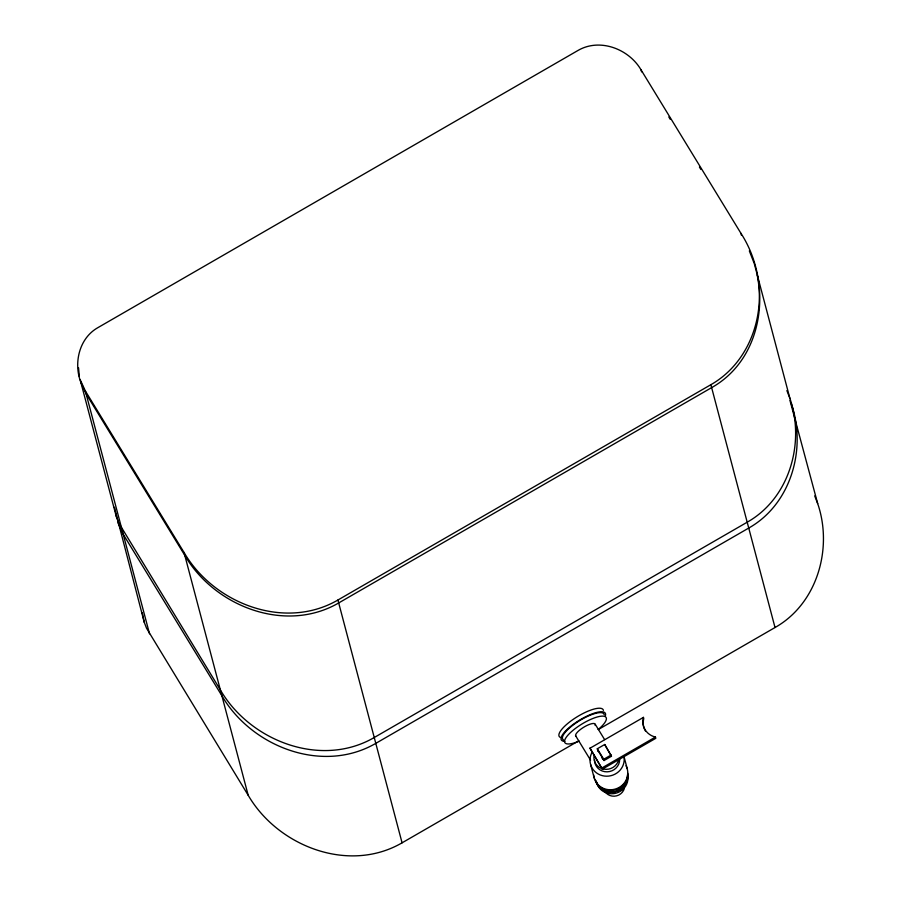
<?xml version="1.0" encoding="UTF-8"?>
<svg xmlns="http://www.w3.org/2000/svg" width="901" height="901" viewBox="0 0 901 901"><rect width="100%" height="100%" fill="white"/><g stroke="black" fill="none" stroke-linecap="round" stroke-linejoin="round"><path stroke-width="1.35" d="M78.545 367.788L79.322 376.37M80.088 379.501L85.358 390.978L184.029 552.437C213.717 603.557 284.648 630.97 337.92 600.021L710.866 384.704C748.427 363.43 765.749 316.634 757.212 275.222M598.298 729.54L775.018 627.524C817.365 603.647 833.031 548.236 817.68 503.569L789.918 400.269M114.404 507.252L144.25 622.309L146.525 628.188L248.18 795.245C277.868 846.366 348.8 873.79 402.071 842.829L578.791 740.802M589.997 748.224L643.427 717.376A16.939 16.15 -14.8 0 0 655.455 737.052L655.782 738.302L602.352 769.15L589.997 748.224L602.352 769.15M597.971 751.265L597.307 748.765L604.717 744.496L611.464 756.254L604.064 760.523L597.645 750.015M604.064 760.523L603.726 759.273L611.137 755.004M602.014 767.9L655.455 737.052M80.865 382.418L86.136 393.906L184.806 555.365C214.483 606.486 285.414 633.899 338.697 602.949L711.632 387.633C765.208 357.551 772.653 281.979 740.949 233.336L641.073 69.906C628.921 48.969 599.875 37.752 578.059 50.422L97.961 327.604C79.13 338.168 73.42 363.069 80.865 382.418L116.42 516.994L118.707 522.873L220.362 689.929C250.039 741.05 320.97 768.474 374.242 737.514L747.188 522.208C789.535 498.332 805.201 442.92 789.862 398.253L754.306 263.678L749.339 250.917M668.824 116.972L670.276 119.36M699.435 167.068L700.899 169.456M595.324 724.415L604.605 739.586M611.464 756.254L604.717 744.496M597.307 748.765L603.726 759.273M601.541 757.099L602.96 759.43M575.581 735.689L590.572 760.207M786.877 390.595L789.862 398.253M814.707 495.91L817.68 503.569M117.963 522.839L123.234 534.327L221.905 695.786C251.593 746.906 322.524 774.319 375.796 743.359L748.742 528.054C791.078 504.188 806.755 448.766 791.405 404.099M740.949 233.336L741.467 235.285M641.073 69.906L641.591 71.855M710.866 384.704L775.018 627.524M643.427 717.376L643.764 718.626A16.939 16.15 -14.8 0 0 645.431 730.97M623.988 756.513L627.22 768.733M590.594 764.42L594.187 777.991M337.92 600.021L402.071 842.829M184.029 552.437L248.18 795.245M85.358 390.978L149.51 633.786M144.25 622.309L142.234 612.567M116.116 514.336L116.42 516.78M560.118 737.3A25.724 7.445 -31.4 0 1 576.651 717.095A25.724 7.445 -31.4 0 1 603.411 710.348M564.882 741.388A25.724 7.445 -31.4 0 1 578.791 720.597A25.724 7.445 -31.4 0 1 605.213 716.272M563.553 739.935A24.147 6.983 -31.4 0 1 579.073 720.958A24.147 6.983 -31.4 0 1 604.188 714.628M578.881 741.275A24.147 6.983 -31.4 0 1 567.258 735.959A24.147 6.983 -31.4 0 1 599.131 716.52A24.147 6.983 -31.4 0 1 598.32 729.427M576.111 736.376A11.42 3.3 -31.4 0 1 584.726 726.645A11.42 3.3 -31.4 0 1 595.178 725.485M626.026 765.749A17.153 16.353 -14.8 0 1 615.135 789.107A17.153 16.353 -14.8 0 1 593.635 774.826M623.886 756.187A17.153 16.353 -14.8 0 1 604.346 776.043A17.153 16.353 -14.8 0 1 592.295 751.93M624.359 788.386A10.733 10.226 -14.8 0 1 604.774 791.315M619.674 759.498A12.591 12.017 -14.8 0 1 607.116 771.83A12.591 12.017 -14.8 0 1 594.547 760.072M618.582 760.129A12.591 12.017 -14.8 0 1 603.738 769.116A12.591 12.017 -14.8 0 1 594.086 755.488M627.58 774.443A16.533 15.768 -14.8 0 1 613.254 790.459A16.533 15.768 -14.8 0 1 595.167 779.297M627.704 773.159A16.533 15.768 -14.8 0 1 615.056 791.652A16.533 15.768 -14.8 0 1 595.55 780.75M627.04 780.615A15.959 15.216 -14.8 0 1 611.678 792.283A15.959 15.216 -14.8 0 1 596.304 781.325M627.715 775.468A15.959 15.216 -14.8 0 1 616.183 793.139A15.959 15.216 -14.8 0 1 597.104 784.05"/></g></svg>
